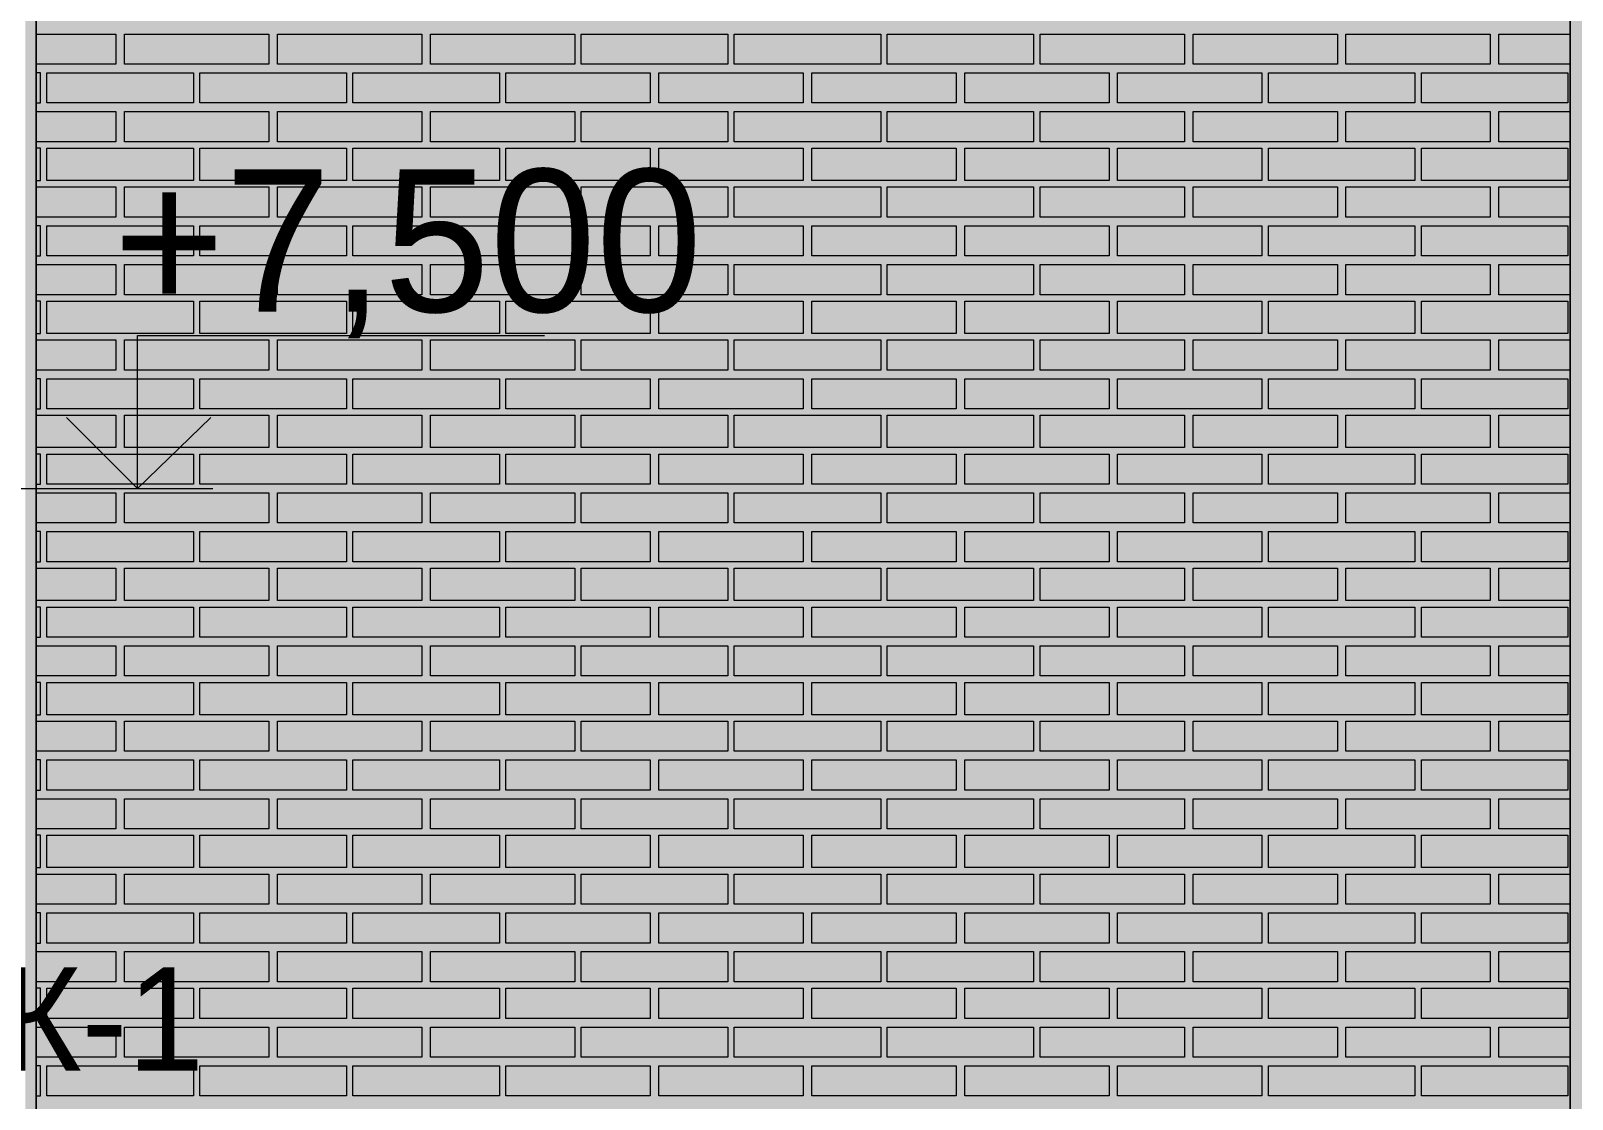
# Model space of a CAD drawing. Header units: millimetres. Extents: x -28928 to 100580, y -22867 to 36490.
# Drawn here: x 4942 to 7969, y 1534 to 3632 of the extents above; entities that cross this region are included whole.
import ezdxf

# ---------------------------------------------------------------- set-up
doc = ezdxf.new("R2010")
doc.units = ezdxf.units.MM
doc.layers.add('PDF _Геометрия', color=7, linetype='Continuous', true_color=0x8f8e8d)
doc.layers.add('PDF _Сплошная заливка', color=7, linetype='Continuous', true_color=0xffffff)
doc.layers.add('PDF _Текст', color=7, linetype='Continuous')

msp = doc.modelspace()

# ---------------------------------------------------------------- hatches: boundary and pattern name
at = {"layer": 'PDF _Сплошная заливка', "true_color": 0xdcd6cf, "transparency": 33554559}
msp.add_hatch(color=254, dxfattribs=at).paths.add_polyline_path([(29465.28620765444, 1544.120618822559), (29486.44005380829, 1544.120618822559), (29486.44005380829, 9028.35138805342), (4952.209284577239, 9028.35138805342), (4952.209284577239, -4713.187073485198), (29465.28620765444, -4713.187073485198)])

# ---------------------------------------------------------------- linework, layer by layer
at = {"layer": 'PDF _Геометрия', "color": 7, "lineweight": 9}
for points in [[(4952.209284577239, -4763.956304254429), (4952.209284577239, 9028.35138805342), (4952.209284577239, -4713.187073485198), (29465.28620765444, -4713.187073485198), (4952.209284577239, -4713.187073485198), (29465.28620765444, -4713.187073485198), (29465.28620765444, 1531.428311130254), (29465.28620765444, -4763.956304254429)], [(9762.593899961907, 6929.889849591866), (7964.516976884963, 6929.889849591866), (7964.516976884963, 5711.428311130312), (7964.516976884963, 3553.736003437982), (7964.516976884963, 2732.966772668733), (7964.516976884963, 33.73600343792714), (7964.516976884963, 109.8898495917747), (7964.516976884963, 807.9667726687039), (7964.516976884963, 2707.58215728412), (7964.516976884963, 6853.736003438018), (7964.516976884963, 6929.889849591866), (8015.28620765419, 6929.889849591866)], [(4266.824669192614, 2732.966772668733), (4436.05543842338, 2732.966772668733), (5151.055438423402, 2732.966772668733), (5151.055438423402, 3033.351388053357), (5950.670823038799, 3033.351388053357)], [(5002.978515346473, 2732.966772668733), (5299.132361500317, 2732.966772668733)]]:
    msp.add_lwpolyline(points, dxfattribs=at)
at = {"layer": 'PDF _Геометрия', "lineweight": 9}
for points in [[(4952.209284577239, 3625.659080361045), (5108.7477461157, 3625.659080361045), (5108.7477461157, 3566.428311130287), (4952.209284577239, 3566.428311130287)], [(7964.516976884963, 3566.428311130287), (7824.901592269573, 3566.428311130287), (7824.901592269573, 3625.659080361045), (7964.516976884963, 3625.659080361045)], [(4952.209284577239, 3490.274464976439), (4960.670823038785, 3490.274464976439), (4960.670823038785, 3549.505234207198), (4952.209284577239, 3549.505234207198)], [(4952.209284577239, 3473.35138805335), (5108.7477461157, 3473.35138805335), (5108.7477461157, 3414.120618822595), (4952.209284577239, 3414.120618822595)], [(7964.516976884963, 3414.120618822595), (7824.901592269573, 3414.120618822595), (7824.901592269573, 3473.35138805335), (7964.516976884963, 3473.35138805335)], [(4952.209284577239, 3337.966772668748), (4960.670823038785, 3337.966772668748), (4960.670823038785, 3401.428311130287), (4952.209284577239, 3401.428311130287)], [(4952.209284577239, 3325.274464976439), (5108.7477461157, 3325.274464976439), (5108.7477461157, 3266.043695745662), (4952.209284577239, 3266.043695745662)], [(7964.516976884963, 3266.043695745662), (7824.901592269573, 3266.043695745662), (7824.901592269573, 3325.274464976439), (7964.516976884963, 3325.274464976439)], [(4952.209284577239, 3189.889849591815), (4960.670823038785, 3189.889849591815), (4960.670823038785, 3249.120618822591), (4952.209284577239, 3249.120618822591)], [(4952.209284577239, 3172.966772668744), (5108.7477461157, 3172.966772668744), (5108.7477461157, 3113.736003437967), (4952.209284577239, 3113.736003437967)], [(7964.516976884963, 3113.736003437967), (7824.901592269573, 3113.736003437967), (7824.901592269573, 3172.966772668744), (7964.516976884963, 3172.966772668744)], [(4952.209284577239, 3037.582157284123), (4960.670823038785, 3037.582157284123), (4960.670823038785, 3101.043695745662), (4952.209284577239, 3101.043695745662)], [(4952.209284577239, 3024.889849591815), (5108.7477461157, 3024.889849591815), (5108.7477461157, 2965.659080361038), (4952.209284577239, 2965.659080361038)], [(7964.516976884963, 2965.659080361038), (7824.901592269573, 2965.659080361038), (7824.901592269573, 3024.889849591815), (7964.516976884963, 3024.889849591815)], [(4952.209284577239, 2889.50523420719), (4960.670823038785, 2889.50523420719), (4960.670823038785, 2948.736003437967), (4952.209284577239, 2948.736003437967)], [(4952.209284577239, 2876.812926514882), (5108.7477461157, 2876.812926514882), (5108.7477461157, 2813.351388053343), (4952.209284577239, 2813.351388053343)], [(7964.516976884963, 2813.351388053343), (7824.901592269573, 2813.351388053343), (7824.901592269573, 2876.812926514882), (7964.516976884963, 2876.812926514882)], [(4952.209284577239, 2741.428311130279), (4960.670823038785, 2741.428311130279), (4960.670823038785, 2800.659080361034), (4952.209284577239, 2800.659080361034)], [(4952.209284577239, 2724.50523420719), (5108.7477461157, 2724.50523420719), (5108.7477461157, 2665.274464976432), (4952.209284577239, 2665.274464976432)], [(7964.516976884963, 2665.274464976432), (7824.901592269573, 2665.274464976432), (7824.901592269573, 2724.50523420719), (7964.516976884963, 2724.50523420719)], [(4952.209284577239, 2589.120618822584), (4960.670823038785, 2589.120618822584), (4960.670823038785, 2648.351388053343), (4952.209284577239, 2648.351388053343)], [(4952.209284577239, 2576.428311130276), (5108.7477461157, 2576.428311130276), (5108.7477461157, 2512.966772668737), (4952.209284577239, 2512.966772668737)], [(7964.516976884963, 2512.966772668737), (7824.901592269573, 2512.966772668737), (7824.901592269573, 2576.428311130276), (7964.516976884963, 2576.428311130276)], [(4952.209284577239, 2441.043695745655), (4960.670823038785, 2441.043695745655), (4960.670823038785, 2500.274464976428), (4952.209284577239, 2500.274464976428)], [(4952.209284577239, 2424.120618822584), (5108.7477461157, 2424.120618822584), (5108.7477461157, 2364.889849591807), (4952.209284577239, 2364.889849591807)], [(7964.516976884963, 2364.889849591807), (7824.901592269573, 2364.889849591807), (7824.901592269573, 2424.120618822584), (7964.516976884963, 2424.120618822584)], [(4952.209284577239, 2288.73600343796), (4960.670823038785, 2288.73600343796), (4960.670823038785, 2352.197541899499), (4952.209284577239, 2352.197541899499)], [(4952.209284577239, 2276.043695745651), (5108.7477461157, 2276.043695745651), (5108.7477461157, 2216.812926514875), (4952.209284577239, 2216.812926514875)], [(7964.516976884963, 2216.812926514875), (7824.901592269573, 2216.812926514875), (7824.901592269573, 2276.043695745651), (7964.516976884963, 2276.043695745651)], [(4952.209284577239, 2140.659080361027), (4960.670823038785, 2140.659080361027), (4960.670823038785, 2199.889849591804), (4952.209284577239, 2199.889849591804)], [(4952.209284577239, 2123.736003437956), (5108.7477461157, 2123.736003437956), (5108.7477461157, 2064.505234207183), (4952.209284577239, 2064.505234207183)], [(7964.516976884963, 2064.505234207183), (7824.901592269573, 2064.505234207183), (7824.901592269573, 2123.736003437956), (7964.516976884963, 2123.736003437956)], [(4952.209284577239, 1988.351388053336), (4960.670823038785, 1988.351388053336), (4960.670823038785, 2051.812926514875), (4952.209284577239, 2051.812926514875)], [(4952.209284577239, 1975.659080361027), (5108.7477461157, 1975.659080361027), (5108.7477461157, 1916.428311130268), (4952.209284577239, 1916.428311130268)], [(7964.516976884963, 1916.428311130268), (7824.901592269573, 1916.428311130268), (7824.901592269573, 1975.659080361027), (7964.516976884963, 1975.659080361027)], [(4952.209284577239, 1840.274464976421), (4960.670823038785, 1840.274464976421), (4960.670823038785, 1899.505234207179), (4952.209284577239, 1899.505234207179)], [(4952.209284577239, 1823.351388053332), (5108.7477461157, 1823.351388053332), (5108.7477461157, 1764.120618822573), (4952.209284577239, 1764.120618822573)], [(7964.516976884963, 1764.120618822573), (7824.901592269573, 1764.120618822573), (7824.901592269573, 1823.351388053332), (7964.516976884963, 1823.351388053332)], [(4952.209284577239, 1692.197541899492), (4960.670823038785, 1692.197541899492), (4960.670823038785, 1751.428311130268), (4952.209284577239, 1751.428311130268)], [(4952.209284577239, 1675.274464976421), (5108.7477461157, 1675.274464976421), (5108.7477461157, 1616.043695745644), (4952.209284577239, 1616.043695745644)], [(7964.516976884963, 1616.043695745644), (7824.901592269573, 1616.043695745644), (7824.901592269573, 1675.274464976421), (7964.516976884963, 1675.274464976421)], [(4952.209284577239, 1539.889849591797), (4960.670823038785, 1539.889849591797), (4960.670823038785, 1599.120618822573), (4952.209284577239, 1599.120618822573)]]:
    msp.add_lwpolyline(points, dxfattribs=at)
for points in [[(5409.132361500324, 3625.659080361045), (5409.132361500324, 3566.428311130287), (5125.670823038785, 3566.428311130287), (5125.670823038785, 3625.659080361045)], [(5709.516976884948, 3625.659080361045), (5709.516976884948, 3566.428311130287), (5426.055438423395, 3566.428311130287), (5426.055438423395, 3625.659080361045)], [(6009.901592269551, 3625.659080361045), (6009.901592269551, 3566.428311130287), (5726.440053808019, 3566.428311130287), (5726.440053808019, 3625.659080361045)], [(6310.286207654175, 3625.659080361045), (6310.286207654175, 3566.428311130287), (6022.593899961863, 3566.428311130287), (6022.593899961863, 3625.659080361045)], [(6610.670823038807, 3625.659080361045), (6610.670823038807, 3566.428311130287), (6322.978515346487, 3566.428311130287), (6322.978515346487, 3625.659080361045)], [(6911.055438423409, 3625.659080361045), (6911.055438423409, 3566.428311130287), (6623.363130731112, 3566.428311130287), (6623.363130731112, 3625.659080361045)], [(7207.209284577275, 3625.659080361045), (7207.209284577275, 3566.428311130287), (6923.747746115714, 3566.428311130287), (6923.747746115714, 3625.659080361045)], [(7507.593899961877, 3625.659080361045), (7507.593899961877, 3566.428311130287), (7224.132361500346, 3566.428311130287), (7224.132361500346, 3625.659080361045)], [(7807.978515346502, 3625.659080361045), (7807.978515346502, 3566.428311130287), (7524.51697688497, 3566.428311130287), (7524.51697688497, 3625.659080361045)], [(5261.055438423395, 3490.274464976439), (5117.209284577239, 3490.274464976439), (4973.36313073109, 3490.274464976439), (4973.36313073109, 3549.505234207198), (5117.209284577239, 3549.505234207198), (5261.055438423395, 3549.505234207198)], [(5561.440053808019, 3490.274464976439), (5417.59389996187, 3490.274464976439), (5273.7477461157, 3490.274464976439), (5273.7477461157, 3549.505234207198), (5417.59389996187, 3549.505234207198), (5561.440053808019, 3549.505234207198)], [(5861.824669192643, 3490.274464976439), (5717.978515346473, 3490.274464976439), (5574.132361500324, 3490.274464976439), (5574.132361500324, 3549.505234207198), (5717.978515346473, 3549.505234207198), (5861.824669192643, 3549.505234207198)], [(6157.978515346487, 3490.274464976439), (6018.363130731097, 3490.274464976439), (5874.516976884948, 3490.274464976439), (5874.516976884948, 3549.505234207198), (6018.363130731097, 3549.505234207198), (6157.978515346487, 3549.505234207198)], [(6458.363130731112, 3490.274464976439), (6318.747746115721, 3490.274464976439), (6174.901592269558, 3490.274464976439), (6174.901592269558, 3549.505234207198), (6318.747746115721, 3549.505234207198), (6458.363130731112, 3549.505234207198)], [(6758.747746115714, 3490.274464976439), (6614.901592269565, 3490.274464976439), (6475.286207654182, 3490.274464976439), (6475.286207654182, 3549.505234207198), (6614.901592269565, 3549.505234207198), (6758.747746115714, 3549.505234207198)], [(7059.132361500338, 3490.274464976439), (6915.28620765419, 3490.274464976439), (6775.670823038807, 3490.274464976439), (6775.670823038807, 3549.505234207198), (6915.28620765419, 3549.505234207198), (7059.132361500338, 3549.505234207198)], [(7359.516976884963, 3490.274464976439), (7215.670823038799, 3490.274464976439), (7076.055438423409, 3490.274464976439), (7076.055438423409, 3549.505234207198), (7215.670823038799, 3549.505234207198), (7359.516976884963, 3549.505234207198)], [(7659.901592269573, 3490.274464976439), (7516.055438423424, 3490.274464976439), (7372.209284577275, 3490.274464976439), (7372.209284577275, 3549.505234207198), (7516.055438423424, 3549.505234207198), (7659.901592269573, 3549.505234207198)], [(7960.286207654197, 3490.274464976439), (7816.440053808048, 3490.274464976439), (7672.593899961877, 3490.274464976439), (7672.593899961877, 3549.505234207198), (7816.440053808048, 3549.505234207198), (7960.286207654197, 3549.505234207198)], [(5409.132361500324, 3473.35138805335), (5409.132361500324, 3414.120618822595), (5125.670823038785, 3414.120618822595), (5125.670823038785, 3473.35138805335)], [(5709.516976884948, 3473.35138805335), (5709.516976884948, 3414.120618822595), (5426.055438423395, 3414.120618822595), (5426.055438423395, 3473.35138805335)], [(6009.901592269551, 3473.35138805335), (6009.901592269551, 3414.120618822595), (5726.440053808019, 3414.120618822595), (5726.440053808019, 3473.35138805335)], [(6310.286207654175, 3473.35138805335), (6310.286207654175, 3414.120618822595), (6022.593899961863, 3414.120618822595), (6022.593899961863, 3473.35138805335)], [(6610.670823038807, 3473.35138805335), (6610.670823038807, 3414.120618822595), (6322.978515346487, 3414.120618822595), (6322.978515346487, 3473.35138805335)], [(6911.055438423409, 3473.35138805335), (6911.055438423409, 3414.120618822595), (6623.363130731112, 3414.120618822595), (6623.363130731112, 3473.35138805335)], [(7207.209284577275, 3473.35138805335), (7207.209284577275, 3414.120618822595), (6923.747746115714, 3414.120618822595), (6923.747746115714, 3473.35138805335)], [(7507.593899961877, 3473.35138805335), (7507.593899961877, 3414.120618822595), (7224.132361500346, 3414.120618822595), (7224.132361500346, 3473.35138805335)], [(7807.978515346502, 3473.35138805335), (7807.978515346502, 3414.120618822595), (7524.51697688497, 3414.120618822595), (7524.51697688497, 3473.35138805335)], [(5261.055438423395, 3337.966772668748), (5117.209284577239, 3337.966772668748), (4973.36313073109, 3337.966772668748), (4973.36313073109, 3401.428311130287), (5117.209284577239, 3401.428311130287), (5261.055438423395, 3401.428311130287)], [(5561.440053808019, 3337.966772668748), (5417.59389996187, 3337.966772668748), (5273.7477461157, 3337.966772668748), (5273.7477461157, 3401.428311130287), (5417.59389996187, 3401.428311130287), (5561.440053808019, 3401.428311130287)], [(5861.824669192643, 3337.966772668748), (5717.978515346473, 3337.966772668748), (5574.132361500324, 3337.966772668748), (5574.132361500324, 3401.428311130287), (5717.978515346473, 3401.428311130287), (5861.824669192643, 3401.428311130287)], [(6157.978515346487, 3337.966772668748), (6018.363130731097, 3337.966772668748), (5874.516976884948, 3337.966772668748), (5874.516976884948, 3401.428311130287), (6018.363130731097, 3401.428311130287), (6157.978515346487, 3401.428311130287)], [(6458.363130731112, 3337.966772668748), (6318.747746115721, 3337.966772668748), (6174.901592269558, 3337.966772668748), (6174.901592269558, 3401.428311130287), (6318.747746115721, 3401.428311130287), (6458.363130731112, 3401.428311130287)], [(6758.747746115714, 3337.966772668748), (6614.901592269565, 3337.966772668748), (6475.286207654182, 3337.966772668748), (6475.286207654182, 3401.428311130287), (6614.901592269565, 3401.428311130287), (6758.747746115714, 3401.428311130287)], [(7059.132361500338, 3337.966772668748), (6915.28620765419, 3337.966772668748), (6775.670823038807, 3337.966772668748), (6775.670823038807, 3401.428311130287), (6915.28620765419, 3401.428311130287), (7059.132361500338, 3401.428311130287)], [(7359.516976884963, 3337.966772668748), (7215.670823038799, 3337.966772668748), (7076.055438423409, 3337.966772668748), (7076.055438423409, 3401.428311130287), (7215.670823038799, 3401.428311130287), (7359.516976884963, 3401.428311130287)], [(7659.901592269573, 3337.966772668748), (7516.055438423424, 3337.966772668748), (7372.209284577275, 3337.966772668748), (7372.209284577275, 3401.428311130287), (7516.055438423424, 3401.428311130287), (7659.901592269573, 3401.428311130287)], [(7960.286207654197, 3337.966772668748), (7816.440053808048, 3337.966772668748), (7672.593899961877, 3337.966772668748), (7672.593899961877, 3401.428311130287), (7816.440053808048, 3401.428311130287), (7960.286207654197, 3401.428311130287)], [(5409.132361500324, 3325.274464976439), (5409.132361500324, 3266.043695745662), (5125.670823038785, 3266.043695745662), (5125.670823038785, 3325.274464976439)], [(5709.516976884948, 3325.274464976439), (5709.516976884948, 3266.043695745662), (5426.055438423395, 3266.043695745662), (5426.055438423395, 3325.274464976439)], [(6009.901592269551, 3325.274464976439), (6009.901592269551, 3266.043695745662), (5726.440053808019, 3266.043695745662), (5726.440053808019, 3325.274464976439)], [(6310.286207654175, 3325.274464976439), (6310.286207654175, 3266.043695745662), (6022.593899961863, 3266.043695745662), (6022.593899961863, 3325.274464976439)], [(6610.670823038807, 3325.274464976439), (6610.670823038807, 3266.043695745662), (6322.978515346487, 3266.043695745662), (6322.978515346487, 3325.274464976439)], [(6911.055438423409, 3325.274464976439), (6911.055438423409, 3266.043695745662), (6623.363130731112, 3266.043695745662), (6623.363130731112, 3325.274464976439)], [(7207.209284577275, 3325.274464976439), (7207.209284577275, 3266.043695745662), (6923.747746115714, 3266.043695745662), (6923.747746115714, 3325.274464976439)], [(7507.593899961877, 3325.274464976439), (7507.593899961877, 3266.043695745662), (7224.132361500346, 3266.043695745662), (7224.132361500346, 3325.274464976439)], [(7807.978515346502, 3325.274464976439), (7807.978515346502, 3266.043695745662), (7524.51697688497, 3266.043695745662), (7524.51697688497, 3325.274464976439)], [(5261.055438423395, 3189.889849591815), (5117.209284577239, 3189.889849591815), (4973.36313073109, 3189.889849591815), (4973.36313073109, 3249.120618822591), (5117.209284577239, 3249.120618822591), (5261.055438423395, 3249.120618822591)], [(5561.440053808019, 3189.889849591815), (5417.59389996187, 3189.889849591815), (5273.7477461157, 3189.889849591815), (5273.7477461157, 3249.120618822591), (5417.59389996187, 3249.120618822591), (5561.440053808019, 3249.120618822591)], [(5861.824669192643, 3189.889849591815), (5717.978515346473, 3189.889849591815), (5574.132361500324, 3189.889849591815), (5574.132361500324, 3249.120618822591), (5717.978515346473, 3249.120618822591), (5861.824669192643, 3249.120618822591)], [(6157.978515346487, 3189.889849591815), (6018.363130731097, 3189.889849591815), (5874.516976884948, 3189.889849591815), (5874.516976884948, 3249.120618822591), (6018.363130731097, 3249.120618822591), (6157.978515346487, 3249.120618822591)], [(6458.363130731112, 3189.889849591815), (6318.747746115721, 3189.889849591815), (6174.901592269558, 3189.889849591815), (6174.901592269558, 3249.120618822591), (6318.747746115721, 3249.120618822591), (6458.363130731112, 3249.120618822591)], [(6758.747746115714, 3189.889849591815), (6614.901592269565, 3189.889849591815), (6475.286207654182, 3189.889849591815), (6475.286207654182, 3249.120618822591), (6614.901592269565, 3249.120618822591), (6758.747746115714, 3249.120618822591)], [(7059.132361500338, 3189.889849591815), (6915.28620765419, 3189.889849591815), (6775.670823038807, 3189.889849591815), (6775.670823038807, 3249.120618822591), (6915.28620765419, 3249.120618822591), (7059.132361500338, 3249.120618822591)], [(7359.516976884963, 3189.889849591815), (7215.670823038799, 3189.889849591815), (7076.055438423409, 3189.889849591815), (7076.055438423409, 3249.120618822591), (7215.670823038799, 3249.120618822591), (7359.516976884963, 3249.120618822591)], [(7659.901592269573, 3189.889849591815), (7516.055438423424, 3189.889849591815), (7372.209284577275, 3189.889849591815), (7372.209284577275, 3249.120618822591), (7516.055438423424, 3249.120618822591), (7659.901592269573, 3249.120618822591)], [(7960.286207654197, 3189.889849591815), (7816.440053808048, 3189.889849591815), (7672.593899961877, 3189.889849591815), (7672.593899961877, 3249.120618822591), (7816.440053808048, 3249.120618822591), (7960.286207654197, 3249.120618822591)], [(5409.132361500324, 3172.966772668744), (5409.132361500324, 3113.736003437967), (5125.670823038785, 3113.736003437967), (5125.670823038785, 3172.966772668744)], [(5709.516976884948, 3172.966772668744), (5709.516976884948, 3113.736003437967), (5426.055438423395, 3113.736003437967), (5426.055438423395, 3172.966772668744)], [(6009.901592269551, 3172.966772668744), (6009.901592269551, 3113.736003437967), (5726.440053808019, 3113.736003437967), (5726.440053808019, 3172.966772668744)], [(6310.286207654175, 3172.966772668744), (6310.286207654175, 3113.736003437967), (6022.593899961863, 3113.736003437967), (6022.593899961863, 3172.966772668744)], [(6610.670823038807, 3172.966772668744), (6610.670823038807, 3113.736003437967), (6322.978515346487, 3113.736003437967), (6322.978515346487, 3172.966772668744)], [(6911.055438423409, 3172.966772668744), (6911.055438423409, 3113.736003437967), (6623.363130731112, 3113.736003437967), (6623.363130731112, 3172.966772668744)], [(7207.209284577275, 3172.966772668744), (7207.209284577275, 3113.736003437967), (6923.747746115714, 3113.736003437967), (6923.747746115714, 3172.966772668744)], [(7507.593899961877, 3172.966772668744), (7507.593899961877, 3113.736003437967), (7224.132361500346, 3113.736003437967), (7224.132361500346, 3172.966772668744)], [(7807.978515346502, 3172.966772668744), (7807.978515346502, 3113.736003437967), (7524.51697688497, 3113.736003437967), (7524.51697688497, 3172.966772668744)], [(5261.055438423395, 3037.582157284123), (5117.209284577239, 3037.582157284123), (4973.36313073109, 3037.582157284123), (4973.36313073109, 3101.043695745662), (5117.209284577239, 3101.043695745662), (5261.055438423395, 3101.043695745662)], [(5561.440053808019, 3037.582157284123), (5417.59389996187, 3037.582157284123), (5273.7477461157, 3037.582157284123), (5273.7477461157, 3101.043695745662), (5417.59389996187, 3101.043695745662), (5561.440053808019, 3101.043695745662)], [(5861.824669192643, 3037.582157284123), (5717.978515346473, 3037.582157284123), (5574.132361500324, 3037.582157284123), (5574.132361500324, 3101.043695745662), (5717.978515346473, 3101.043695745662), (5861.824669192643, 3101.043695745662)], [(6157.978515346487, 3037.582157284123), (6018.363130731097, 3037.582157284123), (5874.516976884948, 3037.582157284123), (5874.516976884948, 3101.043695745662), (6018.363130731097, 3101.043695745662), (6157.978515346487, 3101.043695745662)], [(6458.363130731112, 3037.582157284123), (6318.747746115721, 3037.582157284123), (6174.901592269558, 3037.582157284123), (6174.901592269558, 3101.043695745662), (6318.747746115721, 3101.043695745662), (6458.363130731112, 3101.043695745662)], [(6758.747746115714, 3037.582157284123), (6614.901592269565, 3037.582157284123), (6475.286207654182, 3037.582157284123), (6475.286207654182, 3101.043695745662), (6614.901592269565, 3101.043695745662), (6758.747746115714, 3101.043695745662)], [(7059.132361500338, 3037.582157284123), (6915.28620765419, 3037.582157284123), (6775.670823038807, 3037.582157284123), (6775.670823038807, 3101.043695745662), (6915.28620765419, 3101.043695745662), (7059.132361500338, 3101.043695745662)], [(7359.516976884963, 3037.582157284123), (7215.670823038799, 3037.582157284123), (7076.055438423409, 3037.582157284123), (7076.055438423409, 3101.043695745662), (7215.670823038799, 3101.043695745662), (7359.516976884963, 3101.043695745662)], [(7659.901592269573, 3037.582157284123), (7516.055438423424, 3037.582157284123), (7372.209284577275, 3037.582157284123), (7372.209284577275, 3101.043695745662), (7516.055438423424, 3101.043695745662), (7659.901592269573, 3101.043695745662)], [(7960.286207654197, 3037.582157284123), (7816.440053808048, 3037.582157284123), (7672.593899961877, 3037.582157284123), (7672.593899961877, 3101.043695745662), (7816.440053808048, 3101.043695745662), (7960.286207654197, 3101.043695745662)], [(5409.132361500324, 3024.889849591815), (5409.132361500324, 2965.659080361038), (5125.670823038785, 2965.659080361038), (5125.670823038785, 3024.889849591815)], [(5709.516976884948, 3024.889849591815), (5709.516976884948, 2965.659080361038), (5426.055438423395, 2965.659080361038), (5426.055438423395, 3024.889849591815)], [(6009.901592269551, 3024.889849591815), (6009.901592269551, 2965.659080361038), (5726.440053808019, 2965.659080361038), (5726.440053808019, 3024.889849591815)], [(6310.286207654175, 3024.889849591815), (6310.286207654175, 2965.659080361038), (6022.593899961863, 2965.659080361038), (6022.593899961863, 3024.889849591815)], [(6610.670823038807, 3024.889849591815), (6610.670823038807, 2965.659080361038), (6322.978515346487, 2965.659080361038), (6322.978515346487, 3024.889849591815)], [(6911.055438423409, 3024.889849591815), (6911.055438423409, 2965.659080361038), (6623.363130731112, 2965.659080361038), (6623.363130731112, 3024.889849591815)], [(7207.209284577275, 3024.889849591815), (7207.209284577275, 2965.659080361038), (6923.747746115714, 2965.659080361038), (6923.747746115714, 3024.889849591815)], [(7507.593899961877, 3024.889849591815), (7507.593899961877, 2965.659080361038), (7224.132361500346, 2965.659080361038), (7224.132361500346, 3024.889849591815)], [(7807.978515346502, 3024.889849591815), (7807.978515346502, 2965.659080361038), (7524.51697688497, 2965.659080361038), (7524.51697688497, 3024.889849591815)], [(5261.055438423395, 2889.50523420719), (5117.209284577239, 2889.50523420719), (4973.36313073109, 2889.50523420719), (4973.36313073109, 2948.736003437967), (5117.209284577239, 2948.736003437967), (5261.055438423395, 2948.736003437967)], [(5561.440053808019, 2889.50523420719), (5417.59389996187, 2889.50523420719), (5273.7477461157, 2889.50523420719), (5273.7477461157, 2948.736003437967), (5417.59389996187, 2948.736003437967), (5561.440053808019, 2948.736003437967)], [(5861.824669192643, 2889.50523420719), (5717.978515346473, 2889.50523420719), (5574.132361500324, 2889.50523420719), (5574.132361500324, 2948.736003437967), (5717.978515346473, 2948.736003437967), (5861.824669192643, 2948.736003437967)], [(6157.978515346487, 2889.50523420719), (6018.363130731097, 2889.50523420719), (5874.516976884948, 2889.50523420719), (5874.516976884948, 2948.736003437967), (6018.363130731097, 2948.736003437967), (6157.978515346487, 2948.736003437967)], [(6458.363130731112, 2889.50523420719), (6318.747746115721, 2889.50523420719), (6174.901592269558, 2889.50523420719), (6174.901592269558, 2948.736003437967), (6318.747746115721, 2948.736003437967), (6458.363130731112, 2948.736003437967)], [(6758.747746115714, 2889.50523420719), (6614.901592269565, 2889.50523420719), (6475.286207654182, 2889.50523420719), (6475.286207654182, 2948.736003437967), (6614.901592269565, 2948.736003437967), (6758.747746115714, 2948.736003437967)], [(7059.132361500338, 2889.50523420719), (6915.28620765419, 2889.50523420719), (6775.670823038807, 2889.50523420719), (6775.670823038807, 2948.736003437967), (6915.28620765419, 2948.736003437967), (7059.132361500338, 2948.736003437967)], [(7359.516976884963, 2889.50523420719), (7215.670823038799, 2889.50523420719), (7076.055438423409, 2889.50523420719), (7076.055438423409, 2948.736003437967), (7215.670823038799, 2948.736003437967), (7359.516976884963, 2948.736003437967)], [(7659.901592269573, 2889.50523420719), (7516.055438423424, 2889.50523420719), (7372.209284577275, 2889.50523420719), (7372.209284577275, 2948.736003437967), (7516.055438423424, 2948.736003437967), (7659.901592269573, 2948.736003437967)], [(7960.286207654197, 2889.50523420719), (7816.440053808048, 2889.50523420719), (7672.593899961877, 2889.50523420719), (7672.593899961877, 2948.736003437967), (7816.440053808048, 2948.736003437967), (7960.286207654197, 2948.736003437967)], [(5409.132361500324, 2876.812926514882), (5409.132361500324, 2813.351388053343), (5125.670823038785, 2813.351388053343), (5125.670823038785, 2876.812926514882)], [(5709.516976884948, 2876.812926514882), (5709.516976884948, 2813.351388053343), (5426.055438423395, 2813.351388053343), (5426.055438423395, 2876.812926514882)], [(6009.901592269551, 2876.812926514882), (6009.901592269551, 2813.351388053343), (5726.440053808019, 2813.351388053343), (5726.440053808019, 2876.812926514882)], [(6310.286207654175, 2876.812926514882), (6310.286207654175, 2813.351388053343), (6022.593899961863, 2813.351388053343), (6022.593899961863, 2876.812926514882)], [(6610.670823038807, 2876.812926514882), (6610.670823038807, 2813.351388053343), (6322.978515346487, 2813.351388053343), (6322.978515346487, 2876.812926514882)], [(6911.055438423409, 2876.812926514882), (6911.055438423409, 2813.351388053343), (6623.363130731112, 2813.351388053343), (6623.363130731112, 2876.812926514882)], [(7207.209284577275, 2876.812926514882), (7207.209284577275, 2813.351388053343), (6923.747746115714, 2813.351388053343), (6923.747746115714, 2876.812926514882)], [(7507.593899961877, 2876.812926514882), (7507.593899961877, 2813.351388053343), (7224.132361500346, 2813.351388053343), (7224.132361500346, 2876.812926514882)], [(7807.978515346502, 2876.812926514882), (7807.978515346502, 2813.351388053343), (7524.51697688497, 2813.351388053343), (7524.51697688497, 2876.812926514882)], [(5261.055438423395, 2741.428311130279), (5117.209284577239, 2741.428311130279), (4973.36313073109, 2741.428311130279), (4973.36313073109, 2800.659080361034), (5117.209284577239, 2800.659080361034), (5261.055438423395, 2800.659080361034)], [(5561.440053808019, 2741.428311130279), (5417.59389996187, 2741.428311130279), (5273.7477461157, 2741.428311130279), (5273.7477461157, 2800.659080361034), (5417.59389996187, 2800.659080361034), (5561.440053808019, 2800.659080361034)], [(5861.824669192643, 2741.428311130279), (5717.978515346473, 2741.428311130279), (5574.132361500324, 2741.428311130279), (5574.132361500324, 2800.659080361034), (5717.978515346473, 2800.659080361034), (5861.824669192643, 2800.659080361034)], [(6157.978515346487, 2741.428311130279), (6018.363130731097, 2741.428311130279), (5874.516976884948, 2741.428311130279), (5874.516976884948, 2800.659080361034), (6018.363130731097, 2800.659080361034), (6157.978515346487, 2800.659080361034)], [(6458.363130731112, 2741.428311130279), (6318.747746115721, 2741.428311130279), (6174.901592269558, 2741.428311130279), (6174.901592269558, 2800.659080361034), (6318.747746115721, 2800.659080361034), (6458.363130731112, 2800.659080361034)], [(6758.747746115714, 2741.428311130279), (6614.901592269565, 2741.428311130279), (6475.286207654182, 2741.428311130279), (6475.286207654182, 2800.659080361034), (6614.901592269565, 2800.659080361034), (6758.747746115714, 2800.659080361034)], [(7059.132361500338, 2741.428311130279), (6915.28620765419, 2741.428311130279), (6775.670823038807, 2741.428311130279), (6775.670823038807, 2800.659080361034), (6915.28620765419, 2800.659080361034), (7059.132361500338, 2800.659080361034)], [(7359.516976884963, 2741.428311130279), (7215.670823038799, 2741.428311130279), (7076.055438423409, 2741.428311130279), (7076.055438423409, 2800.659080361034), (7215.670823038799, 2800.659080361034), (7359.516976884963, 2800.659080361034)], [(7659.901592269573, 2741.428311130279), (7516.055438423424, 2741.428311130279), (7372.209284577275, 2741.428311130279), (7372.209284577275, 2800.659080361034), (7516.055438423424, 2800.659080361034), (7659.901592269573, 2800.659080361034)], [(7960.286207654197, 2741.428311130279), (7816.440053808048, 2741.428311130279), (7672.593899961877, 2741.428311130279), (7672.593899961877, 2800.659080361034), (7816.440053808048, 2800.659080361034), (7960.286207654197, 2800.659080361034)], [(5409.132361500324, 2724.50523420719), (5409.132361500324, 2665.274464976432), (5125.670823038785, 2665.274464976432), (5125.670823038785, 2724.50523420719)], [(5709.516976884948, 2724.50523420719), (5709.516976884948, 2665.274464976432), (5426.055438423395, 2665.274464976432), (5426.055438423395, 2724.50523420719)], [(6009.901592269551, 2724.50523420719), (6009.901592269551, 2665.274464976432), (5726.440053808019, 2665.274464976432), (5726.440053808019, 2724.50523420719)], [(6310.286207654175, 2724.50523420719), (6310.286207654175, 2665.274464976432), (6022.593899961863, 2665.274464976432), (6022.593899961863, 2724.50523420719)], [(6610.670823038807, 2724.50523420719), (6610.670823038807, 2665.274464976432), (6322.978515346487, 2665.274464976432), (6322.978515346487, 2724.50523420719)], [(6911.055438423409, 2724.50523420719), (6911.055438423409, 2665.274464976432), (6623.363130731112, 2665.274464976432), (6623.363130731112, 2724.50523420719)], [(7207.209284577275, 2724.50523420719), (7207.209284577275, 2665.274464976432), (6923.747746115714, 2665.274464976432), (6923.747746115714, 2724.50523420719)], [(7507.593899961877, 2724.50523420719), (7507.593899961877, 2665.274464976432), (7224.132361500346, 2665.274464976432), (7224.132361500346, 2724.50523420719)], [(7807.978515346502, 2724.50523420719), (7807.978515346502, 2665.274464976432), (7524.51697688497, 2665.274464976432), (7524.51697688497, 2724.50523420719)], [(5261.055438423395, 2589.120618822584), (5117.209284577239, 2589.120618822584), (4973.36313073109, 2589.120618822584), (4973.36313073109, 2648.351388053343), (5117.209284577239, 2648.351388053343), (5261.055438423395, 2648.351388053343)], [(5561.440053808019, 2589.120618822584), (5417.59389996187, 2589.120618822584), (5273.7477461157, 2589.120618822584), (5273.7477461157, 2648.351388053343), (5417.59389996187, 2648.351388053343), (5561.440053808019, 2648.351388053343)], [(5861.824669192643, 2589.120618822584), (5717.978515346473, 2589.120618822584), (5574.132361500324, 2589.120618822584), (5574.132361500324, 2648.351388053343), (5717.978515346473, 2648.351388053343), (5861.824669192643, 2648.351388053343)], [(6157.978515346487, 2589.120618822584), (6018.363130731097, 2589.120618822584), (5874.516976884948, 2589.120618822584), (5874.516976884948, 2648.351388053343), (6018.363130731097, 2648.351388053343), (6157.978515346487, 2648.351388053343)], [(6458.363130731112, 2589.120618822584), (6318.747746115721, 2589.120618822584), (6174.901592269558, 2589.120618822584), (6174.901592269558, 2648.351388053343), (6318.747746115721, 2648.351388053343), (6458.363130731112, 2648.351388053343)], [(6758.747746115714, 2589.120618822584), (6614.901592269565, 2589.120618822584), (6475.286207654182, 2589.120618822584), (6475.286207654182, 2648.351388053343), (6614.901592269565, 2648.351388053343), (6758.747746115714, 2648.351388053343)], [(7059.132361500338, 2589.120618822584), (6915.28620765419, 2589.120618822584), (6775.670823038807, 2589.120618822584), (6775.670823038807, 2648.351388053343), (6915.28620765419, 2648.351388053343), (7059.132361500338, 2648.351388053343)], [(7359.516976884963, 2589.120618822584), (7215.670823038799, 2589.120618822584), (7076.055438423409, 2589.120618822584), (7076.055438423409, 2648.351388053343), (7215.670823038799, 2648.351388053343), (7359.516976884963, 2648.351388053343)], [(7659.901592269573, 2589.120618822584), (7516.055438423424, 2589.120618822584), (7372.209284577275, 2589.120618822584), (7372.209284577275, 2648.351388053343), (7516.055438423424, 2648.351388053343), (7659.901592269573, 2648.351388053343)], [(7960.286207654197, 2589.120618822584), (7816.440053808048, 2589.120618822584), (7672.593899961877, 2589.120618822584), (7672.593899961877, 2648.351388053343), (7816.440053808048, 2648.351388053343), (7960.286207654197, 2648.351388053343)], [(5409.132361500324, 2576.428311130276), (5409.132361500324, 2512.966772668737), (5125.670823038785, 2512.966772668737), (5125.670823038785, 2576.428311130276)], [(5709.516976884948, 2576.428311130276), (5709.516976884948, 2512.966772668737), (5426.055438423395, 2512.966772668737), (5426.055438423395, 2576.428311130276)], [(6009.901592269551, 2576.428311130276), (6009.901592269551, 2512.966772668737), (5726.440053808019, 2512.966772668737), (5726.440053808019, 2576.428311130276)], [(6310.286207654175, 2576.428311130276), (6310.286207654175, 2512.966772668737), (6022.593899961863, 2512.966772668737), (6022.593899961863, 2576.428311130276)], [(6610.670823038807, 2576.428311130276), (6610.670823038807, 2512.966772668737), (6322.978515346487, 2512.966772668737), (6322.978515346487, 2576.428311130276)], [(6911.055438423409, 2576.428311130276), (6911.055438423409, 2512.966772668737), (6623.363130731112, 2512.966772668737), (6623.363130731112, 2576.428311130276)], [(7207.209284577275, 2576.428311130276), (7207.209284577275, 2512.966772668737), (6923.747746115714, 2512.966772668737), (6923.747746115714, 2576.428311130276)], [(7507.593899961877, 2576.428311130276), (7507.593899961877, 2512.966772668737), (7224.132361500346, 2512.966772668737), (7224.132361500346, 2576.428311130276)], [(7807.978515346502, 2576.428311130276), (7807.978515346502, 2512.966772668737), (7524.51697688497, 2512.966772668737), (7524.51697688497, 2576.428311130276)], [(5261.055438423395, 2441.043695745655), (5117.209284577239, 2441.043695745655), (4973.36313073109, 2441.043695745655), (4973.36313073109, 2500.274464976428), (5117.209284577239, 2500.274464976428), (5261.055438423395, 2500.274464976428)], [(5561.440053808019, 2441.043695745655), (5417.59389996187, 2441.043695745655), (5273.7477461157, 2441.043695745655), (5273.7477461157, 2500.274464976428), (5417.59389996187, 2500.274464976428), (5561.440053808019, 2500.274464976428)], [(5861.824669192643, 2441.043695745655), (5717.978515346473, 2441.043695745655), (5574.132361500324, 2441.043695745655), (5574.132361500324, 2500.274464976428), (5717.978515346473, 2500.274464976428), (5861.824669192643, 2500.274464976428)], [(6157.978515346487, 2441.043695745655), (6018.363130731097, 2441.043695745655), (5874.516976884948, 2441.043695745655), (5874.516976884948, 2500.274464976428), (6018.363130731097, 2500.274464976428), (6157.978515346487, 2500.274464976428)], [(6458.363130731112, 2441.043695745655), (6318.747746115721, 2441.043695745655), (6174.901592269558, 2441.043695745655), (6174.901592269558, 2500.274464976428), (6318.747746115721, 2500.274464976428), (6458.363130731112, 2500.274464976428)], [(6758.747746115714, 2441.043695745655), (6614.901592269565, 2441.043695745655), (6475.286207654182, 2441.043695745655), (6475.286207654182, 2500.274464976428), (6614.901592269565, 2500.274464976428), (6758.747746115714, 2500.274464976428)], [(7059.132361500338, 2441.043695745655), (6915.28620765419, 2441.043695745655), (6775.670823038807, 2441.043695745655), (6775.670823038807, 2500.274464976428), (6915.28620765419, 2500.274464976428), (7059.132361500338, 2500.274464976428)], [(7359.516976884963, 2441.043695745655), (7215.670823038799, 2441.043695745655), (7076.055438423409, 2441.043695745655), (7076.055438423409, 2500.274464976428), (7215.670823038799, 2500.274464976428), (7359.516976884963, 2500.274464976428)], [(7659.901592269573, 2441.043695745655), (7516.055438423424, 2441.043695745655), (7372.209284577275, 2441.043695745655), (7372.209284577275, 2500.274464976428), (7516.055438423424, 2500.274464976428), (7659.901592269573, 2500.274464976428)], [(7960.286207654197, 2441.043695745655), (7816.440053808048, 2441.043695745655), (7672.593899961877, 2441.043695745655), (7672.593899961877, 2500.274464976428), (7816.440053808048, 2500.274464976428), (7960.286207654197, 2500.274464976428)], [(5409.132361500324, 2424.120618822584), (5409.132361500324, 2364.889849591807), (5125.670823038785, 2364.889849591807), (5125.670823038785, 2424.120618822584)], [(5709.516976884948, 2424.120618822584), (5709.516976884948, 2364.889849591807), (5426.055438423395, 2364.889849591807), (5426.055438423395, 2424.120618822584)], [(6009.901592269551, 2424.120618822584), (6009.901592269551, 2364.889849591807), (5726.440053808019, 2364.889849591807), (5726.440053808019, 2424.120618822584)], [(6310.286207654175, 2424.120618822584), (6310.286207654175, 2364.889849591807), (6022.593899961863, 2364.889849591807), (6022.593899961863, 2424.120618822584)], [(6610.670823038807, 2424.120618822584), (6610.670823038807, 2364.889849591807), (6322.978515346487, 2364.889849591807), (6322.978515346487, 2424.120618822584)], [(6911.055438423409, 2424.120618822584), (6911.055438423409, 2364.889849591807), (6623.363130731112, 2364.889849591807), (6623.363130731112, 2424.120618822584)], [(7207.209284577275, 2424.120618822584), (7207.209284577275, 2364.889849591807), (6923.747746115714, 2364.889849591807), (6923.747746115714, 2424.120618822584)], [(7507.593899961877, 2424.120618822584), (7507.593899961877, 2364.889849591807), (7224.132361500346, 2364.889849591807), (7224.132361500346, 2424.120618822584)], [(7807.978515346502, 2424.120618822584), (7807.978515346502, 2364.889849591807), (7524.51697688497, 2364.889849591807), (7524.51697688497, 2424.120618822584)], [(5261.055438423395, 2288.73600343796), (5117.209284577239, 2288.73600343796), (4973.36313073109, 2288.73600343796), (4973.36313073109, 2352.197541899499), (5117.209284577239, 2352.197541899499), (5261.055438423395, 2352.197541899499)], [(5561.440053808019, 2288.73600343796), (5417.59389996187, 2288.73600343796), (5273.7477461157, 2288.73600343796), (5273.7477461157, 2352.197541899499), (5417.59389996187, 2352.197541899499), (5561.440053808019, 2352.197541899499)], [(5861.824669192643, 2288.73600343796), (5717.978515346473, 2288.73600343796), (5574.132361500324, 2288.73600343796), (5574.132361500324, 2352.197541899499), (5717.978515346473, 2352.197541899499), (5861.824669192643, 2352.197541899499)], [(6157.978515346487, 2288.73600343796), (6018.363130731097, 2288.73600343796), (5874.516976884948, 2288.73600343796), (5874.516976884948, 2352.197541899499), (6018.363130731097, 2352.197541899499), (6157.978515346487, 2352.197541899499)], [(6458.363130731112, 2288.73600343796), (6318.747746115721, 2288.73600343796), (6174.901592269558, 2288.73600343796), (6174.901592269558, 2352.197541899499), (6318.747746115721, 2352.197541899499), (6458.363130731112, 2352.197541899499)], [(6758.747746115714, 2288.73600343796), (6614.901592269565, 2288.73600343796), (6475.286207654182, 2288.73600343796), (6475.286207654182, 2352.197541899499), (6614.901592269565, 2352.197541899499), (6758.747746115714, 2352.197541899499)], [(7059.132361500338, 2288.73600343796), (6915.28620765419, 2288.73600343796), (6775.670823038807, 2288.73600343796), (6775.670823038807, 2352.197541899499), (6915.28620765419, 2352.197541899499), (7059.132361500338, 2352.197541899499)], [(7359.516976884963, 2288.73600343796), (7215.670823038799, 2288.73600343796), (7076.055438423409, 2288.73600343796), (7076.055438423409, 2352.197541899499), (7215.670823038799, 2352.197541899499), (7359.516976884963, 2352.197541899499)], [(7659.901592269573, 2288.73600343796), (7516.055438423424, 2288.73600343796), (7372.209284577275, 2288.73600343796), (7372.209284577275, 2352.197541899499), (7516.055438423424, 2352.197541899499), (7659.901592269573, 2352.197541899499)], [(7960.286207654197, 2288.73600343796), (7816.440053808048, 2288.73600343796), (7672.593899961877, 2288.73600343796), (7672.593899961877, 2352.197541899499), (7816.440053808048, 2352.197541899499), (7960.286207654197, 2352.197541899499)], [(5409.132361500324, 2276.043695745651), (5409.132361500324, 2216.812926514875), (5125.670823038785, 2216.812926514875), (5125.670823038785, 2276.043695745651)], [(5709.516976884948, 2276.043695745651), (5709.516976884948, 2216.812926514875), (5426.055438423395, 2216.812926514875), (5426.055438423395, 2276.043695745651)], [(6009.901592269551, 2276.043695745651), (6009.901592269551, 2216.812926514875), (5726.440053808019, 2216.812926514875), (5726.440053808019, 2276.043695745651)], [(6310.286207654175, 2276.043695745651), (6310.286207654175, 2216.812926514875), (6022.593899961863, 2216.812926514875), (6022.593899961863, 2276.043695745651)], [(6610.670823038807, 2276.043695745651), (6610.670823038807, 2216.812926514875), (6322.978515346487, 2216.812926514875), (6322.978515346487, 2276.043695745651)], [(6911.055438423409, 2276.043695745651), (6911.055438423409, 2216.812926514875), (6623.363130731112, 2216.812926514875), (6623.363130731112, 2276.043695745651)], [(7207.209284577275, 2276.043695745651), (7207.209284577275, 2216.812926514875), (6923.747746115714, 2216.812926514875), (6923.747746115714, 2276.043695745651)], [(7507.593899961877, 2276.043695745651), (7507.593899961877, 2216.812926514875), (7224.132361500346, 2216.812926514875), (7224.132361500346, 2276.043695745651)], [(7807.978515346502, 2276.043695745651), (7807.978515346502, 2216.812926514875), (7524.51697688497, 2216.812926514875), (7524.51697688497, 2276.043695745651)], [(5261.055438423395, 2140.659080361027), (5117.209284577239, 2140.659080361027), (4973.36313073109, 2140.659080361027), (4973.36313073109, 2199.889849591804), (5117.209284577239, 2199.889849591804), (5261.055438423395, 2199.889849591804)], [(5561.440053808019, 2140.659080361027), (5417.59389996187, 2140.659080361027), (5273.7477461157, 2140.659080361027), (5273.7477461157, 2199.889849591804), (5417.59389996187, 2199.889849591804), (5561.440053808019, 2199.889849591804)], [(5861.824669192643, 2140.659080361027), (5717.978515346473, 2140.659080361027), (5574.132361500324, 2140.659080361027), (5574.132361500324, 2199.889849591804), (5717.978515346473, 2199.889849591804), (5861.824669192643, 2199.889849591804)], [(6157.978515346487, 2140.659080361027), (6018.363130731097, 2140.659080361027), (5874.516976884948, 2140.659080361027), (5874.516976884948, 2199.889849591804), (6018.363130731097, 2199.889849591804), (6157.978515346487, 2199.889849591804)], [(6458.363130731112, 2140.659080361027), (6318.747746115721, 2140.659080361027), (6174.901592269558, 2140.659080361027), (6174.901592269558, 2199.889849591804), (6318.747746115721, 2199.889849591804), (6458.363130731112, 2199.889849591804)], [(6758.747746115714, 2140.659080361027), (6614.901592269565, 2140.659080361027), (6475.286207654182, 2140.659080361027), (6475.286207654182, 2199.889849591804), (6614.901592269565, 2199.889849591804), (6758.747746115714, 2199.889849591804)], [(7059.132361500338, 2140.659080361027), (6915.28620765419, 2140.659080361027), (6775.670823038807, 2140.659080361027), (6775.670823038807, 2199.889849591804), (6915.28620765419, 2199.889849591804), (7059.132361500338, 2199.889849591804)], [(7359.516976884963, 2140.659080361027), (7215.670823038799, 2140.659080361027), (7076.055438423409, 2140.659080361027), (7076.055438423409, 2199.889849591804), (7215.670823038799, 2199.889849591804), (7359.516976884963, 2199.889849591804)], [(7659.901592269573, 2140.659080361027), (7516.055438423424, 2140.659080361027), (7372.209284577275, 2140.659080361027), (7372.209284577275, 2199.889849591804), (7516.055438423424, 2199.889849591804), (7659.901592269573, 2199.889849591804)], [(7960.286207654197, 2140.659080361027), (7816.440053808048, 2140.659080361027), (7672.593899961877, 2140.659080361027), (7672.593899961877, 2199.889849591804), (7816.440053808048, 2199.889849591804), (7960.286207654197, 2199.889849591804)], [(5409.132361500324, 2123.736003437956), (5409.132361500324, 2064.505234207183), (5125.670823038785, 2064.505234207183), (5125.670823038785, 2123.736003437956)], [(5709.516976884948, 2123.736003437956), (5709.516976884948, 2064.505234207183), (5426.055438423395, 2064.505234207183), (5426.055438423395, 2123.736003437956)], [(6009.901592269551, 2123.736003437956), (6009.901592269551, 2064.505234207183), (5726.440053808019, 2064.505234207183), (5726.440053808019, 2123.736003437956)], [(6310.286207654175, 2123.736003437956), (6310.286207654175, 2064.505234207183), (6022.593899961863, 2064.505234207183), (6022.593899961863, 2123.736003437956)], [(6610.670823038807, 2123.736003437956), (6610.670823038807, 2064.505234207183), (6322.978515346487, 2064.505234207183), (6322.978515346487, 2123.736003437956)], [(6911.055438423409, 2123.736003437956), (6911.055438423409, 2064.505234207183), (6623.363130731112, 2064.505234207183), (6623.363130731112, 2123.736003437956)], [(7207.209284577275, 2123.736003437956), (7207.209284577275, 2064.505234207183), (6923.747746115714, 2064.505234207183), (6923.747746115714, 2123.736003437956)], [(7507.593899961877, 2123.736003437956), (7507.593899961877, 2064.505234207183), (7224.132361500346, 2064.505234207183), (7224.132361500346, 2123.736003437956)], [(7807.978515346502, 2123.736003437956), (7807.978515346502, 2064.505234207183), (7524.51697688497, 2064.505234207183), (7524.51697688497, 2123.736003437956)], [(5261.055438423395, 1988.351388053336), (5117.209284577239, 1988.351388053336), (4973.36313073109, 1988.351388053336), (4973.36313073109, 2051.812926514875), (5117.209284577239, 2051.812926514875), (5261.055438423395, 2051.812926514875)], [(5561.440053808019, 1988.351388053336), (5417.59389996187, 1988.351388053336), (5273.7477461157, 1988.351388053336), (5273.7477461157, 2051.812926514875), (5417.59389996187, 2051.812926514875), (5561.440053808019, 2051.812926514875)], [(5861.824669192643, 1988.351388053336), (5717.978515346473, 1988.351388053336), (5574.132361500324, 1988.351388053336), (5574.132361500324, 2051.812926514875), (5717.978515346473, 2051.812926514875), (5861.824669192643, 2051.812926514875)], [(6157.978515346487, 1988.351388053336), (6018.363130731097, 1988.351388053336), (5874.516976884948, 1988.351388053336), (5874.516976884948, 2051.812926514875), (6018.363130731097, 2051.812926514875), (6157.978515346487, 2051.812926514875)], [(6458.363130731112, 1988.351388053336), (6318.747746115721, 1988.351388053336), (6174.901592269558, 1988.351388053336), (6174.901592269558, 2051.812926514875), (6318.747746115721, 2051.812926514875), (6458.363130731112, 2051.812926514875)], [(6758.747746115714, 1988.351388053336), (6614.901592269565, 1988.351388053336), (6475.286207654182, 1988.351388053336), (6475.286207654182, 2051.812926514875), (6614.901592269565, 2051.812926514875), (6758.747746115714, 2051.812926514875)], [(7059.132361500338, 1988.351388053336), (6915.28620765419, 1988.351388053336), (6775.670823038807, 1988.351388053336), (6775.670823038807, 2051.812926514875), (6915.28620765419, 2051.812926514875), (7059.132361500338, 2051.812926514875)], [(7359.516976884963, 1988.351388053336), (7215.670823038799, 1988.351388053336), (7076.055438423409, 1988.351388053336), (7076.055438423409, 2051.812926514875), (7215.670823038799, 2051.812926514875), (7359.516976884963, 2051.812926514875)], [(7659.901592269573, 1988.351388053336), (7516.055438423424, 1988.351388053336), (7372.209284577275, 1988.351388053336), (7372.209284577275, 2051.812926514875), (7516.055438423424, 2051.812926514875), (7659.901592269573, 2051.812926514875)], [(7960.286207654197, 1988.351388053336), (7816.440053808048, 1988.351388053336), (7672.593899961877, 1988.351388053336), (7672.593899961877, 2051.812926514875), (7816.440053808048, 2051.812926514875), (7960.286207654197, 2051.812926514875)], [(5409.132361500324, 1975.659080361027), (5409.132361500324, 1916.428311130268), (5125.670823038785, 1916.428311130268), (5125.670823038785, 1975.659080361027)], [(5709.516976884948, 1975.659080361027), (5709.516976884948, 1916.428311130268), (5426.055438423395, 1916.428311130268), (5426.055438423395, 1975.659080361027)], [(6009.901592269551, 1975.659080361027), (6009.901592269551, 1916.428311130268), (5726.440053808019, 1916.428311130268), (5726.440053808019, 1975.659080361027)], [(6310.286207654175, 1975.659080361027), (6310.286207654175, 1916.428311130268), (6022.593899961863, 1916.428311130268), (6022.593899961863, 1975.659080361027)], [(6610.670823038807, 1975.659080361027), (6610.670823038807, 1916.428311130268), (6322.978515346487, 1916.428311130268), (6322.978515346487, 1975.659080361027)], [(6911.055438423409, 1975.659080361027), (6911.055438423409, 1916.428311130268), (6623.363130731112, 1916.428311130268), (6623.363130731112, 1975.659080361027)], [(7207.209284577275, 1975.659080361027), (7207.209284577275, 1916.428311130268), (6923.747746115714, 1916.428311130268), (6923.747746115714, 1975.659080361027)], [(7507.593899961877, 1975.659080361027), (7507.593899961877, 1916.428311130268), (7224.132361500346, 1916.428311130268), (7224.132361500346, 1975.659080361027)], [(7807.978515346502, 1975.659080361027), (7807.978515346502, 1916.428311130268), (7524.51697688497, 1916.428311130268), (7524.51697688497, 1975.659080361027)], [(5261.055438423395, 1840.274464976421), (5117.209284577239, 1840.274464976421), (4973.36313073109, 1840.274464976421), (4973.36313073109, 1899.505234207179), (5117.209284577239, 1899.505234207179), (5261.055438423395, 1899.505234207179)], [(5561.440053808019, 1840.274464976421), (5417.59389996187, 1840.274464976421), (5273.7477461157, 1840.274464976421), (5273.7477461157, 1899.505234207179), (5417.59389996187, 1899.505234207179), (5561.440053808019, 1899.505234207179)], [(5861.824669192643, 1840.274464976421), (5717.978515346473, 1840.274464976421), (5574.132361500324, 1840.274464976421), (5574.132361500324, 1899.505234207179), (5717.978515346473, 1899.505234207179), (5861.824669192643, 1899.505234207179)], [(6157.978515346487, 1840.274464976421), (6018.363130731097, 1840.274464976421), (5874.516976884948, 1840.274464976421), (5874.516976884948, 1899.505234207179), (6018.363130731097, 1899.505234207179), (6157.978515346487, 1899.505234207179)], [(6458.363130731112, 1840.274464976421), (6318.747746115721, 1840.274464976421), (6174.901592269558, 1840.274464976421), (6174.901592269558, 1899.505234207179), (6318.747746115721, 1899.505234207179), (6458.363130731112, 1899.505234207179)], [(6758.747746115714, 1840.274464976421), (6614.901592269565, 1840.274464976421), (6475.286207654182, 1840.274464976421), (6475.286207654182, 1899.505234207179), (6614.901592269565, 1899.505234207179), (6758.747746115714, 1899.505234207179)], [(7059.132361500338, 1840.274464976421), (6915.28620765419, 1840.274464976421), (6775.670823038807, 1840.274464976421), (6775.670823038807, 1899.505234207179), (6915.28620765419, 1899.505234207179), (7059.132361500338, 1899.505234207179)], [(7359.516976884963, 1840.274464976421), (7215.670823038799, 1840.274464976421), (7076.055438423409, 1840.274464976421), (7076.055438423409, 1899.505234207179), (7215.670823038799, 1899.505234207179), (7359.516976884963, 1899.505234207179)], [(7659.901592269573, 1840.274464976421), (7516.055438423424, 1840.274464976421), (7372.209284577275, 1840.274464976421), (7372.209284577275, 1899.505234207179), (7516.055438423424, 1899.505234207179), (7659.901592269573, 1899.505234207179)], [(7960.286207654197, 1840.274464976421), (7816.440053808048, 1840.274464976421), (7672.593899961877, 1840.274464976421), (7672.593899961877, 1899.505234207179), (7816.440053808048, 1899.505234207179), (7960.286207654197, 1899.505234207179)], [(5409.132361500324, 1823.351388053332), (5409.132361500324, 1764.120618822573), (5125.670823038785, 1764.120618822573), (5125.670823038785, 1823.351388053332)], [(5709.516976884948, 1823.351388053332), (5709.516976884948, 1764.120618822573), (5426.055438423395, 1764.120618822573), (5426.055438423395, 1823.351388053332)], [(6009.901592269551, 1823.351388053332), (6009.901592269551, 1764.120618822573), (5726.440053808019, 1764.120618822573), (5726.440053808019, 1823.351388053332)], [(6310.286207654175, 1823.351388053332), (6310.286207654175, 1764.120618822573), (6022.593899961863, 1764.120618822573), (6022.593899961863, 1823.351388053332)], [(6610.670823038807, 1823.351388053332), (6610.670823038807, 1764.120618822573), (6322.978515346487, 1764.120618822573), (6322.978515346487, 1823.351388053332)], [(6911.055438423409, 1823.351388053332), (6911.055438423409, 1764.120618822573), (6623.363130731112, 1764.120618822573), (6623.363130731112, 1823.351388053332)], [(7207.209284577275, 1823.351388053332), (7207.209284577275, 1764.120618822573), (6923.747746115714, 1764.120618822573), (6923.747746115714, 1823.351388053332)], [(7507.593899961877, 1823.351388053332), (7507.593899961877, 1764.120618822573), (7224.132361500346, 1764.120618822573), (7224.132361500346, 1823.351388053332)], [(7807.978515346502, 1823.351388053332), (7807.978515346502, 1764.120618822573), (7524.51697688497, 1764.120618822573), (7524.51697688497, 1823.351388053332)], [(5261.055438423395, 1692.197541899492), (5117.209284577239, 1692.197541899492), (4973.36313073109, 1692.197541899492), (4973.36313073109, 1751.428311130268), (5117.209284577239, 1751.428311130268), (5261.055438423395, 1751.428311130268)], [(5561.440053808019, 1692.197541899492), (5417.59389996187, 1692.197541899492), (5273.7477461157, 1692.197541899492), (5273.7477461157, 1751.428311130268), (5417.59389996187, 1751.428311130268), (5561.440053808019, 1751.428311130268)], [(5861.824669192643, 1692.197541899492), (5717.978515346473, 1692.197541899492), (5574.132361500324, 1692.197541899492), (5574.132361500324, 1751.428311130268), (5717.978515346473, 1751.428311130268), (5861.824669192643, 1751.428311130268)], [(6157.978515346487, 1692.197541899492), (6018.363130731097, 1692.197541899492), (5874.516976884948, 1692.197541899492), (5874.516976884948, 1751.428311130268), (6018.363130731097, 1751.428311130268), (6157.978515346487, 1751.428311130268)], [(6458.363130731112, 1692.197541899492), (6318.747746115721, 1692.197541899492), (6174.901592269558, 1692.197541899492), (6174.901592269558, 1751.428311130268), (6318.747746115721, 1751.428311130268), (6458.363130731112, 1751.428311130268)], [(6758.747746115714, 1692.197541899492), (6614.901592269565, 1692.197541899492), (6475.286207654182, 1692.197541899492), (6475.286207654182, 1751.428311130268), (6614.901592269565, 1751.428311130268), (6758.747746115714, 1751.428311130268)], [(7059.132361500338, 1692.197541899492), (6915.28620765419, 1692.197541899492), (6775.670823038807, 1692.197541899492), (6775.670823038807, 1751.428311130268), (6915.28620765419, 1751.428311130268), (7059.132361500338, 1751.428311130268)], [(7359.516976884963, 1692.197541899492), (7215.670823038799, 1692.197541899492), (7076.055438423409, 1692.197541899492), (7076.055438423409, 1751.428311130268), (7215.670823038799, 1751.428311130268), (7359.516976884963, 1751.428311130268)], [(7659.901592269573, 1692.197541899492), (7516.055438423424, 1692.197541899492), (7372.209284577275, 1692.197541899492), (7372.209284577275, 1751.428311130268), (7516.055438423424, 1751.428311130268), (7659.901592269573, 1751.428311130268)], [(7960.286207654197, 1692.197541899492), (7816.440053808048, 1692.197541899492), (7672.593899961877, 1692.197541899492), (7672.593899961877, 1751.428311130268), (7816.440053808048, 1751.428311130268), (7960.286207654197, 1751.428311130268)], [(5409.132361500324, 1675.274464976421), (5409.132361500324, 1616.043695745644), (5125.670823038785, 1616.043695745644), (5125.670823038785, 1675.274464976421)], [(5709.516976884948, 1675.274464976421), (5709.516976884948, 1616.043695745644), (5426.055438423395, 1616.043695745644), (5426.055438423395, 1675.274464976421)], [(6009.901592269551, 1675.274464976421), (6009.901592269551, 1616.043695745644), (5726.440053808019, 1616.043695745644), (5726.440053808019, 1675.274464976421)], [(6310.286207654175, 1675.274464976421), (6310.286207654175, 1616.043695745644), (6022.593899961863, 1616.043695745644), (6022.593899961863, 1675.274464976421)], [(6610.670823038807, 1675.274464976421), (6610.670823038807, 1616.043695745644), (6322.978515346487, 1616.043695745644), (6322.978515346487, 1675.274464976421)], [(6911.055438423409, 1675.274464976421), (6911.055438423409, 1616.043695745644), (6623.363130731112, 1616.043695745644), (6623.363130731112, 1675.274464976421)], [(7207.209284577275, 1675.274464976421), (7207.209284577275, 1616.043695745644), (6923.747746115714, 1616.043695745644), (6923.747746115714, 1675.274464976421)], [(7507.593899961877, 1675.274464976421), (7507.593899961877, 1616.043695745644), (7224.132361500346, 1616.043695745644), (7224.132361500346, 1675.274464976421)], [(7807.978515346502, 1675.274464976421), (7807.978515346502, 1616.043695745644), (7524.51697688497, 1616.043695745644), (7524.51697688497, 1675.274464976421)], [(5261.055438423395, 1539.889849591797), (5117.209284577239, 1539.889849591797), (4973.36313073109, 1539.889849591797), (4973.36313073109, 1599.120618822573), (5117.209284577239, 1599.120618822573), (5261.055438423395, 1599.120618822573)], [(5561.440053808019, 1539.889849591797), (5417.59389996187, 1539.889849591797), (5273.7477461157, 1539.889849591797), (5273.7477461157, 1599.120618822573), (5417.59389996187, 1599.120618822573), (5561.440053808019, 1599.120618822573)], [(5861.824669192643, 1539.889849591797), (5717.978515346473, 1539.889849591797), (5574.132361500324, 1539.889849591797), (5574.132361500324, 1599.120618822573), (5717.978515346473, 1599.120618822573), (5861.824669192643, 1599.120618822573)], [(6157.978515346487, 1539.889849591797), (6018.363130731097, 1539.889849591797), (5874.516976884948, 1539.889849591797), (5874.516976884948, 1599.120618822573), (6018.363130731097, 1599.120618822573), (6157.978515346487, 1599.120618822573)], [(6458.363130731112, 1539.889849591797), (6318.747746115721, 1539.889849591797), (6174.901592269558, 1539.889849591797), (6174.901592269558, 1599.120618822573), (6318.747746115721, 1599.120618822573), (6458.363130731112, 1599.120618822573)], [(6758.747746115714, 1539.889849591797), (6614.901592269565, 1539.889849591797), (6475.286207654182, 1539.889849591797), (6475.286207654182, 1599.120618822573), (6614.901592269565, 1599.120618822573), (6758.747746115714, 1599.120618822573)], [(7059.132361500338, 1539.889849591797), (6915.28620765419, 1539.889849591797), (6775.670823038807, 1539.889849591797), (6775.670823038807, 1599.120618822573), (6915.28620765419, 1599.120618822573), (7059.132361500338, 1599.120618822573)], [(7359.516976884963, 1539.889849591797), (7215.670823038799, 1539.889849591797), (7076.055438423409, 1539.889849591797), (7076.055438423409, 1599.120618822573), (7215.670823038799, 1599.120618822573), (7359.516976884963, 1599.120618822573)], [(7659.901592269573, 1539.889849591797), (7516.055438423424, 1539.889849591797), (7372.209284577275, 1539.889849591797), (7372.209284577275, 1599.120618822573), (7516.055438423424, 1599.120618822573), (7659.901592269573, 1599.120618822573)], [(7960.286207654197, 1539.889849591797), (7816.440053808048, 1539.889849591797), (7672.593899961877, 1539.889849591797), (7672.593899961877, 1599.120618822573), (7816.440053808048, 1599.120618822573), (7960.286207654197, 1599.120618822573)]]:
    msp.add_lwpolyline(points, close=True, dxfattribs=at)
at = {"layer": 'PDF _Геометрия', "color": 7, "lineweight": 18}
msp.add_lwpolyline([(5011.440053808019, 2872.58215728412), (5151.055438423402, 2732.966772668733), (5294.901592269551, 2872.58215728412)], dxfattribs=at)
at = {"layer": 'PDF _Сплошная заливка', "color": 252, "lineweight": 9, "true_color": 0xa48f7a, "transparency": 33554559}
msp.add_solid([(4931.055438423387, 9028.35138805342), (4931.055438423387, -4763.956304254429), (4952.209284577239, 9028.35138805342), (4952.209284577239, -4763.956304254429)], dxfattribs=at)

# ---------------------------------------------------------------- texts
at = {"layer": 'PDF _Текст', "attachment_point": 4, "style": ''}
for s, insert, char_height in [('+7,500', (5103.762760029265, 3194.089955227158), 280.1272685734552), ('ОТК-1', (4507.236402541614, 1689.683396054224), 202.5607614850196)]:
    msp.add_mtext(s, dxfattribs=dict(at, insert=insert, char_height=char_height))

doc.saveas('drawing.dxf')
